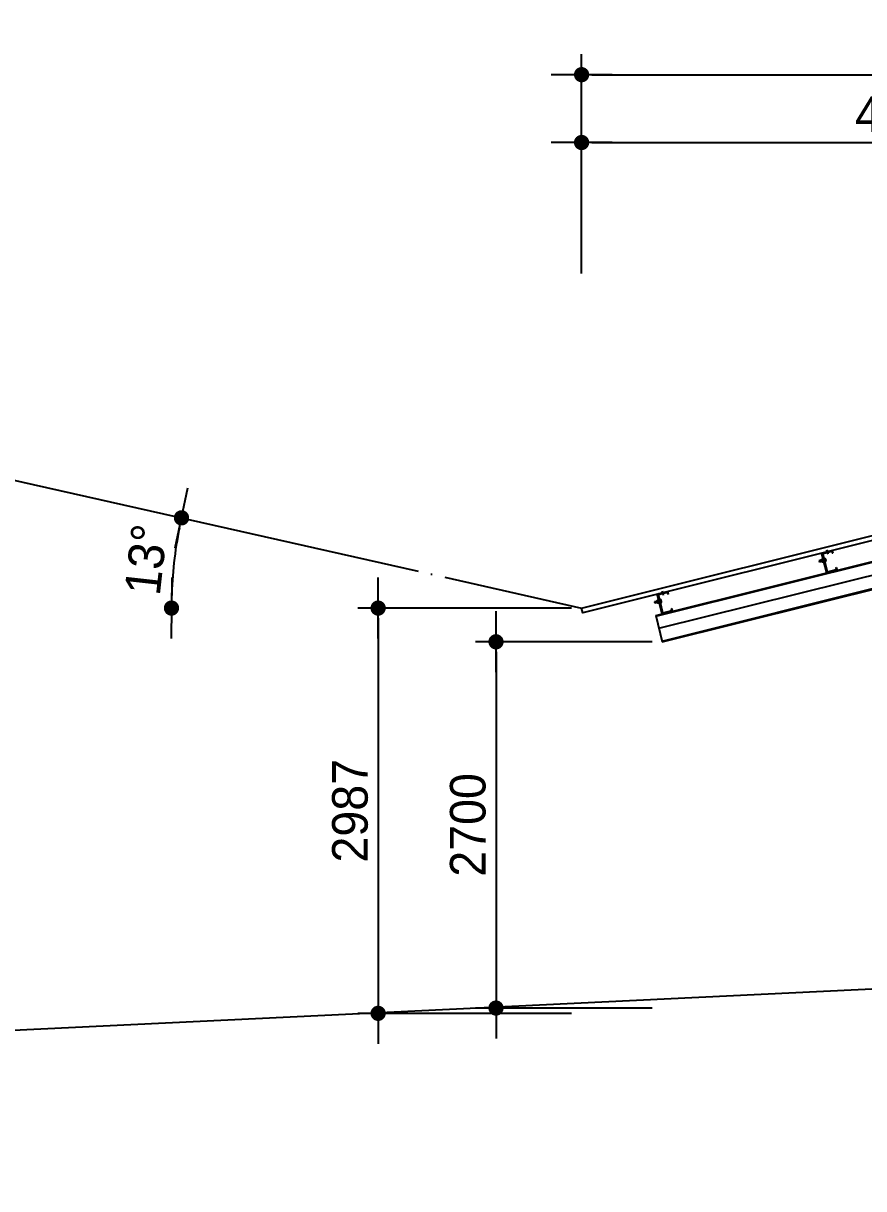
# Model space of a CAD drawing. Header units: millimetres. Extents: x 10297564 to 11610295, y -9287743 to -8409454.
# Drawn here: x 10856862 to 10863058, y -9272218 to -9263627 of the extents above; entities that cross this region are included whole.
import ezdxf

# ---------------------------------------------------------------- set-up
doc = ezdxf.new("R2010")
doc.units = ezdxf.units.MM
doc.header["$LTSCALE"] = 100
doc.linetypes.add('CEN', pattern=[62, 60, -1, 0, -1])
doc.linetypes.add('CEN1', pattern=[22, 15, -3, 1, -3])
for name, color, linetype in [('CEN', 1, 'CEN1'), ('dim', 7, 'Continuous'), ('H형강', 3, 'Continuous'), ('module', 5, 'Continuous'), ('태양광', 255, 'Continuous')]:
    doc.layers.add(name, color=color, linetype=linetype)
doc.styles.add('돋음', font='Dotum.ttf')
doc.dimstyles.new('NDIM-150', dxfattribs={"dimscale": 75, "dimtxt": 3.5, "dimasz": 1, "dimexe": 2, "dimexo": 1, "dimgap": 1, "dimtad": 1, "dimdec": 0, "dimzin": 0, "dimdsep": 46, "dimtxsty": '돋음', "dimblk": 'dotk', "dimcen": 2, "dimdle": 2, "dimclrd": 4, "dimclre": 4, "dimclrt": 7, "dimadec": 0, "dimazin": 0, "dimtfac": 1, "dimtdec": 0, "dimtix": 1, "dimtmove": 2, "dimatfit": 3, "dimldrblk": 'DIMDOT', "dimfxl": 1, "dimtolj": 1, "dimtzin": 0, "dimlwd": -1, "dimlwe": -1, "dimarcsym": 0})

# ---------------------------------------------------------------- blocks, each defined once
blk = doc.blocks.new('dotk')
blk.add_line((-3, 0), (3, 0))
at = {"const_width": 0.75}
blk.add_lwpolyline([(-0.375, 0, 1), (0.375, 0, 1)], format="xyb", close=True, dxfattribs=at)
blk = doc.blocks.new('*D536')
at = {"layer": 'defpoints', "color": 0, "linetype": 'ByBlock', "ltscale": 1.8, "transparency": 16777216}
for p in [(10853920.7, -9266346.3), (10857987.7, -9267492.4), (10857485.5, -9267937.9), (10860978.3, -9267937.9), (10860978.3, -9267937.9)]:
    blk.add_point(p, dxfattribs=at)
at = {"layer": 'dim', "color": 4, "ltscale": 1.8, "transparency": 16777216}
blk.add_arc((10860978.3, -9267937.9), 3023.7, 168.71251, 178.57879, dxfattribs=at)
at = {"layer": 'dim', "color": 4, "linetype": 'ByBlock', "ltscale": 1.8, "transparency": 16777216, "xscale": 75, "yscale": 75, "zscale": 75}
for p, rotation in [((10858028.7, -9267272.7), 78.001903665276), ((10857954.7, -9267937.9), 269.2893967607851)]:
    blk.add_blockref('dotk', p, dxfattribs=dict(at, rotation=rotation))
at = {"layer": 'dim', "color": 7, "linetype": 'ByBlock', "ltscale": 1.8, "transparency": 16777216, "insert": (10857768.1, -9267580.4), "char_height": 262.5, "attachment_point": 5, "rotation": 83.64565, "style": '돋음'}
blk.add_mtext('\\A1;13°', dxfattribs=at)
blk = doc.blocks.new('DIMDOT')
blk.add_line((-1.5, 0), (1.5, 0))
blk.add_circle((0, 0), 0.75)
blk = doc.blocks.new('M12-50L-1')
at = {"layer": 'CEN', "color": 1, "extrusion": (3.14065e-05, -8.8997e-05, 1)}
blk.add_line((10603646.8, -9122705.5, 0), (10603588.9, -9122726.6, 0), dxfattribs=at)
at = {"layer": '태양광', "extrusion": (3.14065e-05, -8.8997e-05, 1)}
for p, q in [((10603613.6, -9122712, 0), (10603593.2, -9122719.4, 0)), ((10603593.2, -9122719.4, 0), (10603593.6, -9122718.5, 0)), ((10603613.4, -9122711.3, 0), (10603593.6, -9122718.5, 0)), ((10603593.6, -9122718.5, 0), (10603597.7, -9122729.8, 0)), ((10603630.5, -9122705.1, 0), (10603621.8, -9122708.2, 0)), ((10603626.3, -9122707.4, 0), (10603622.1, -9122708.9, 0)), ((10603629.9, -9122717.3, 0), (10603625.7, -9122718.9, 0)), ((10603634.6, -9122716.4, 0), (10603625.9, -9122719.5, 0)), ((10603626.7, -9122706.5, 0), (10603626.3, -9122707.4, 0)), ((10603626.3, -9122707.4, 0), (10603629.9, -9122717.3, 0)), ((10603629.9, -9122717.3, 0), (10603630.8, -9122717.7, 0)), ((10603593.2, -9122719.4, 0), (10603596.8, -9122729.4, 0)), ((10603617.2, -9122721.9, 0), (10603596.8, -9122729.4, 0)), ((10603596.8, -9122729.4, 0), (10603597.7, -9122729.8, 0)), ((10603617.5, -9122722.6, 0), (10603597.7, -9122729.8, 0))]:
    blk.add_line(p, q, dxfattribs=at)
at = {"layer": '태양광', "extrusion": (3.14065e-05, -8.8997e-05, 1), "elevation": 1132.1}
for points in [[(10603612.2, -9122708, -0.414214), (10603612.5, -9122707.3), (10603619.1, -9122704.9, -0.414214), (10603619.7, -9122705.2)], [(10603626.2, -9122723.1, -0.414214), (10603625.9, -9122723.7), (10603619.3, -9122726.1, -0.414214), (10603618.7, -9122725.8), (10603612.2, -9122708)], [(10603621.1, -9122709, -0.414214), (10603620.8, -9122709.6), (10603614.2, -9122712, -0.414214), (10603613.5, -9122711.7)], [(10603613.9, -9122712.7, -0.414214), (10603614.2, -9122712)], [(10603624.5, -9122718.4, -0.414214), (10603624.2, -9122719), (10603617.6, -9122721.4, -0.414214), (10603617, -9122721.1)], [(10603620.8, -9122709.6, -0.414214), (10603621.4, -9122709.9)], [(10603637.7, -9122698.7, 0.414214), (10603637.1, -9122698.4), (10603630.5, -9122700.8, 0.414214), (10603630.2, -9122701.4)], [(10603631.6, -9122705.2, 0.414214), (10603632.2, -9122705.5), (10603638.8, -9122703.1, 0.414214), (10603639.1, -9122702.4)], [(10603632.2, -9122705.5, 0.414214), (10603631.9, -9122706.1)], [(10603635, -9122714.6, 0.414214), (10603635.6, -9122714.9), (10603642.2, -9122712.5, 0.414214), (10603642.5, -9122711.8)], [(10603635.6, -9122714.9, 0.414214), (10603635.3, -9122715.5)], [(10603636.7, -9122719.3, 0.414214), (10603637.4, -9122719.6), (10603643.9, -9122717.2, 0.414214), (10603644.2, -9122716.5), (10603637.7, -9122698.7)], [(10603639.4, -9122703.4, 0.414214), (10603638.8, -9122703.1)], [(10603642.9, -9122712.8, 0.414214), (10603642.2, -9122712.5)], [(10603617.3, -9122722.1, -0.414214), (10603617.6, -9122721.4)], [(10603624.2, -9122719, -0.414214), (10603624.8, -9122719.3)]]:
    blk.add_lwpolyline(points, format="xyb", dxfattribs=at)
for points in [[(10603618.8, -9122699.7), (10603629, -9122727.9), (10603628.1, -9122728.3), (10603617.8, -9122700.1)], [(10603627.4, -9122696.6), (10603637.7, -9122724.8), (10603638.6, -9122724.4), (10603628.3, -9122696.2)]]:
    blk.add_lwpolyline(points, close=True, dxfattribs=at)
blk = doc.blocks.new('C-150X50X20X3.2T')
at = {"layer": '태양광', "color": 6, "extrusion": (3.24347e-05, -8.86228e-05, 1)}
for p, q in [((11610742, -9049860.1, -12.4), (11610694.1, -9049728.6, 0)), ((11610697.1, -9049722.2, -12.4), (11610758.1, -9049700, 0)), ((11610745.8, -9049858.8, -12.4), (11610697.9, -9049727.2, 0)), ((11610698.5, -9049725.9, -12.4), (11610759.6, -9049703.7, -12.4)), ((11610760.8, -9049704.3, 0), (11610766, -9049718.4, 0)), ((11610764.6, -9049702.9, 0), (11610769.7, -9049717, 0)), ((11610769.7, -9049717, 0), (11610766, -9049718.4, 0)), ((11610808.1, -9049837.1, -24.9), (11610747, -9049859.4, -24.9)), ((11610809.5, -9049840.9, -24.9), (11610748.4, -9049863.1, -24.9))]:
    blk.add_line(p, q, dxfattribs=at)
at = {"layer": '태양광', "color": 6}
for p, q in [((11610803.6, -9049821.8, -12.4), (11610807.3, -9049820.4, -12.4)), ((11610803.6, -9049821.8, -12.4), (11610808.7, -9049835.9, -12.4)), ((11610807.3, -9049820.4, -12.4), (11610812.5, -9049834.5, -12.4))]:
    blk.add_line(p, q, dxfattribs=at)
at = {"layer": '태양광', "color": 6, "extrusion": (3.24347e-05, -8.86228e-05, 1)}
for centre, radius, start, end in [((11610698.8, -9049726.8, 1166.2), 5, 110, 200), ((11610698.8, -9049726.8, 1166.2), 1, 110, 200), ((11610759.9, -9049704.6, 1166.2), 5, 20, 110), ((11610759.9, -9049704.6, 1166.2), 1, 20, 110), ((11610746.7, -9049858.4, 1153.7), 5, 200, 290), ((11610746.7, -9049858.4, 1153.7), 1, 200, 290), ((11610807.8, -9049836.1, 1153.7), 1, 290, 20), ((11610807.8, -9049836.1, 1153.7), 5, 290, 20)]:
    blk.add_arc(centre, radius, start, end, dxfattribs=at)
blk = doc.blocks.new('*D1113')
at = {"layer": 'defpoints', "color": 0, "linetype": 'ByBlock', "ltscale": 1.8, "transparency": 16777216}
for p in [(10870570.7, -9264005.9), (10860978.3, -9265543.8, 11.1), (10870570.7, -9265546.3)]:
    blk.add_point(p, dxfattribs=at)
at = {"layer": 'dim', "color": 4, "ltscale": 1.8, "transparency": 16777216}
for p, q in [((10860978.3, -9265468.8), (10860978.3, -9263855.9)), ((10870570.7, -9265471.3), (10870570.7, -9263855.9)), ((10861053.3, -9264005.9), (10870495.7, -9264005.9))]:
    blk.add_line(p, q, dxfattribs=at)
at = {"layer": 'dim', "color": 4, "linetype": 'ByBlock', "ltscale": 1.8, "transparency": 16777216, "xscale": 75, "yscale": 75, "zscale": 75, "rotation": 180}
blk.add_blockref('dotk', (10860978.3, -9264005.9), dxfattribs=at)
at = {"layer": 'dim', "color": 4, "linetype": 'ByBlock', "ltscale": 1.8, "transparency": 16777216, "xscale": 75, "yscale": 75, "zscale": 75}
blk.add_blockref('dotk', (10870570.7, -9264005.9), dxfattribs=at)
at = {"layer": 'dim', "color": 7, "linetype": 'ByBlock', "ltscale": 1.8, "transparency": 16777216, "insert": (10865774.5, -9263799.5), "char_height": 262.5, "attachment_point": 5, "style": '돋음'}
blk.add_mtext('\\A1;9592', dxfattribs=at)
blk = doc.blocks.new('*D1114')
at = {"layer": 'defpoints', "color": 0, "linetype": 'ByBlock', "ltscale": 1.8, "transparency": 16777216}
for p in [(10865774.5, -9264505.9), (10865774.5, -9265005.9), (10860978.3, -9265546.3)]:
    blk.add_point(p, dxfattribs=at)
at = {"layer": 'dim', "color": 4, "ltscale": 1.8, "transparency": 16777216}
for p, q in [((10860978.3, -9265471.3), (10860978.3, -9264355.9)), ((10865774.5, -9264930.9), (10865774.5, -9264355.9)), ((10861053.3, -9264505.9), (10865699.5, -9264505.9))]:
    blk.add_line(p, q, dxfattribs=at)
at = {"layer": 'dim', "color": 4, "linetype": 'ByBlock', "ltscale": 1.8, "transparency": 16777216, "xscale": 75, "yscale": 75, "zscale": 75, "rotation": 180}
blk.add_blockref('dotk', (10860978.3, -9264505.9), dxfattribs=at)
at = {"layer": 'dim', "color": 4, "linetype": 'ByBlock', "ltscale": 1.8, "transparency": 16777216, "xscale": 75, "yscale": 75, "zscale": 75}
blk.add_blockref('dotk', (10865774.5, -9264505.9), dxfattribs=at)
at = {"layer": 'dim', "color": 7, "linetype": 'ByBlock', "ltscale": 1.8, "transparency": 16777216, "insert": (10863376.4, -9264299.5), "char_height": 262.5, "attachment_point": 5, "style": '돋음'}
blk.add_mtext('\\A1;4796', dxfattribs=at)
blk = doc.blocks.new('*D1116')
at = {"layer": 'defpoints', "color": 0, "linetype": 'ByBlock', "ltscale": 1.8, "transparency": 16777216}
for p in [(10860978.3, -9267937.9), (10859478.3, -9270925.2), (10860978, -9270925.2)]:
    blk.add_point(p, dxfattribs=at)
at = {"layer": 'dim', "color": 4, "ltscale": 1.8, "transparency": 16777216}
for p, q in [((10860903.3, -9267937.9), (10859328.3, -9267937.9)), ((10859478.3, -9268012.9), (10859478.3, -9270850.2)), ((10860903, -9270925.2), (10859328.3, -9270925.2))]:
    blk.add_line(p, q, dxfattribs=at)
at = {"layer": 'dim', "color": 4, "linetype": 'ByBlock', "ltscale": 1.8, "transparency": 16777216, "xscale": 75, "yscale": 75, "zscale": 75}
for p, rotation in [((10859478.3, -9267937.9), 90), ((10859478.3, -9270925.2), 270)]:
    blk.add_blockref('dotk', p, dxfattribs=dict(at, rotation=rotation))
at = {"layer": 'dim', "color": 7, "linetype": 'ByBlock', "ltscale": 1.8, "transparency": 16777216, "insert": (10859271.9, -9269431.6), "char_height": 262.5, "attachment_point": 5, "rotation": 90, "style": '돋음'}
blk.add_mtext('\\A1;2987', dxfattribs=at)
blk = doc.blocks.new('*D1118')
at = {"layer": 'defpoints', "color": 0, "linetype": 'ByBlock', "ltscale": 1.8, "transparency": 16777216}
for p in [(10870570.7, -9265546.3), (10868179.9, -9266142.4), (10872757.5, -9268564.5), (10860978.3, -9270299), (10870570.7, -9270299)]:
    blk.add_point(p, dxfattribs=at)
at = {"layer": 'dim', "color": 4, "ltscale": 1.8, "transparency": 16777216}
for p, q in [((10870643.5, -9265528.2), (10872340.4, -9265105)), ((10870645.7, -9270299), (10872978.2, -9270299))]:
    blk.add_line(p, q, dxfattribs=at)
blk.add_arc((10851508.6, -9270299), 21319.6, 0.2017, 13.79844, dxfattribs=at)
at = {"layer": 'dim', "color": 4, "linetype": 'ByBlock', "ltscale": 1.8, "transparency": 16777216, "xscale": 75, "yscale": 75, "zscale": 75}
for p, rotation in [((10872194.9, -9265141.3), 103.899219929037), ((10872828.2, -9270299), 270.1009154271375)]:
    blk.add_blockref('dotk', p, dxfattribs=dict(at, rotation=rotation))
at = {"layer": 'dim', "color": 7, "linetype": 'ByBlock', "ltscale": 1.8, "transparency": 16777216, "insert": (10872874, -9267675.7), "char_height": 262.5, "attachment_point": 5, "rotation": 277.00007, "style": '돋음'}
blk.add_mtext('\\A1;14°', dxfattribs=at)
blk = doc.blocks.new('*D1119')
at = {"layer": 'defpoints', "color": 0, "linetype": 'ByBlock', "ltscale": 1.8, "transparency": 16777216}
for p in [(10861573.5, -9268186.3, 19.5), (10860347.3, -9270886.4), (10861572.9, -9270886.4, -13.8)]:
    blk.add_point(p, dxfattribs=at)
at = {"layer": 'dim', "color": 4, "ltscale": 1.8, "transparency": 16777216}
for p, q in [((10861498.5, -9268186.3), (10860197.3, -9268186.3)), ((10860347.3, -9268261.3), (10860347.3, -9270811.4)), ((10861497.9, -9270886.4), (10860197.3, -9270886.4))]:
    blk.add_line(p, q, dxfattribs=at)
at = {"layer": 'dim', "color": 4, "linetype": 'ByBlock', "ltscale": 1.8, "transparency": 16777216, "xscale": 75, "yscale": 75, "zscale": 75}
for p, rotation in [((10860347.3, -9268186.3), 90), ((10860347.3, -9270886.4), 270)]:
    blk.add_blockref('dotk', p, dxfattribs=dict(at, rotation=rotation))
at = {"layer": 'dim', "color": 7, "linetype": 'ByBlock', "ltscale": 1.8, "transparency": 16777216, "insert": (10860140.8, -9269536.3), "char_height": 262.5, "attachment_point": 5, "rotation": 90, "style": '돋음'}
blk.add_mtext('\\A1;2700', dxfattribs=at)

msp = doc.modelspace()

# ---------------------------------------------------------------- linework, layer by layer
at = {"color": 8}
msp.add_lwpolyline([(10835449.4, -9272217.8), (10849124.5, -9271417.8), (10865774.5, -9270617.8), (10882624.5, -9269517.8), (10894721.8, -9268917.4)], dxfattribs=at)
at = {"layer": 'CEN', "linetype": 'CEN'}
for p, q in [((10861548.7, -9268086.9, 5.8), (10870147.1, -9265943.1, 5.8)), ((10853920.7, -9266346.3, -13.8), (10860978.3, -9267937.9, -13.8))]:
    msp.add_line(p, q, dxfattribs=at)
at = {"layer": 'CEN', "color": 1}
for p, q in [((10862785, -9267508.2, -13.8), (10862792.8, -9267539.5, -13.8)), ((10862785, -9267508.2, -13.8), (10862792.8, -9267539.5, -13.8)), ((10861572.2, -9267810.6, -13.8), (10861580, -9267841.9, -13.8))]:
    msp.add_line(p, q, dxfattribs=at)
at = {"layer": 'H형강'}
for p, q in [((10861525.1, -9267992.3, 5.8), (10870123.5, -9265848.5, 5.8)), ((10861526.5, -9267997.6, 5.8), (10870124.8, -9265853.8, 5.8)), ((10861572.2, -9268181, 5.8), (10870170.6, -9266037.2, 5.8)), ((10861573.5, -9268186.3, 5.8), (10870171.9, -9266042.5, 5.8)), ((10861525.1, -9267992.3, 5.8), (10861573.5, -9268186.3, 5.8))]:
    msp.add_line(p, q, dxfattribs=at)
at = {"layer": 'module', "color": 170, "elevation": -13.8}
msp.add_lwpolyline([(10863377.6, -9267375.8), (10860986.8, -9267971.9), (10860978.3, -9267937.9), (10863369.2, -9267341.8)], close=True, dxfattribs=at)
at = {"layer": '태양광'}
for p, q in [((10862785.7, -9267523.4, -13.8), (10862786.5, -9267526.5, -13.8)), ((10862786.2, -9267525.3, -13.8), (10862786.6, -9267525.6, -13.8)), ((10862786.6, -9267525.6, -13.8), (10862791.8, -9267524.3, -13.8)), ((10862786.6, -9267525.6, -13.8), (10862786.9, -9267526.4, -13.8)), ((10862787.6, -9267530.8, -13.8), (10862788.3, -9267533.8, -13.8)), ((10862787.9, -9267530.8, -13.8), (10862788.8, -9267534.1, -13.8)), ((10862788.3, -9267533.8, -13.8), (10862794.2, -9267532.4, -13.8)), ((10862788.8, -9267534.1, -13.8), (10862788.3, -9267533.8, -13.8)), ((10862788.8, -9267534.1, -13.8), (10862793.9, -9267532.8, -13.8)), ((10862791.6, -9267521.9, -13.8), (10862792.3, -9267525, -13.8)), ((10862791.8, -9267524.3, -13.8), (10862792, -9267523.9, -13.8)), ((10862791.8, -9267524.3, -13.8), (10862792, -9267525.1, -13.8)), ((10862793.1, -9267529.5, -13.8), (10862793.9, -9267532.8, -13.8)), ((10862793.4, -9267529.4, -13.8), (10862794.2, -9267532.4, -13.8)), ((10862793.9, -9267532.8, -13.8), (10862794.2, -9267532.4, -13.8)), ((10861572.9, -9267825.8, -13.8), (10861573.6, -9267828.9, -13.8)), ((10861573.4, -9267827.7, -13.8), (10861573.8, -9267828, -13.8)), ((10861573.8, -9267828, -13.8), (10861578.9, -9267826.7, -13.8)), ((10861573.8, -9267828, -13.8), (10861574, -9267828.8, -13.8)), ((10861574.7, -9267833.2, -13.8), (10861575.5, -9267836.2, -13.8)), ((10861575.1, -9267833.2, -13.8), (10861575.9, -9267836.5, -13.8)), ((10861575.5, -9267836.2, -13.8), (10861581.3, -9267834.8, -13.8)), ((10861575.9, -9267836.5, -13.8), (10861575.5, -9267836.2, -13.8)), ((10861575.9, -9267836.5, -13.8), (10861581, -9267835.2, -13.8)), ((10861578.7, -9267824.3, -13.8), (10861579.5, -9267827.4, -13.8)), ((10861578.9, -9267826.7, -13.8), (10861579.2, -9267826.3, -13.8)), ((10861578.9, -9267826.7, -13.8), (10861579.1, -9267827.5, -13.8)), ((10861580.2, -9267831.9, -13.8), (10861581, -9267835.2, -13.8)), ((10861580.6, -9267831.8, -13.8), (10861581.3, -9267834.8, -13.8)), ((10861581, -9267835.2, -13.8), (10861581.3, -9267834.8, -13.8))]:
    msp.add_line(p, q, dxfattribs=at)
at = {"layer": '태양광', "color": 3, "elevation": -18.6}
for points in [[(10862747.8, -9267538.5), (10862782.7, -9267678.7), (10862788.6, -9267677.3), (10862753.6, -9267537), (10862747.8, -9267538.5)], [(10861534.9, -9267840.9), (10861569.9, -9267981.1), (10861575.7, -9267979.7), (10861540.7, -9267839.4), (10861534.9, -9267840.9)]]:
    msp.add_lwpolyline(points, dxfattribs=at)
at = {"layer": '태양광', "elevation": -13.8}
for points in [[(10862781.4, -9267524.5), (10862795.9, -9267520.8), (10862795.8, -9267520.3), (10862781.3, -9267524), (10862781.4, -9267524.5)], [(10862782.2, -9267527.6), (10862796.7, -9267523.9), (10862796.8, -9267524.4), (10862782.3, -9267528.1), (10862782.2, -9267527.6)], [(10862792.2, -9267517.1), (10862783, -9267519.4), (10862782.9, -9267519.4), (10862782.9, -9267519.5), (10862782.9, -9267519.5), (10862782.8, -9267519.5), (10862782.8, -9267519.5), (10862782.8, -9267519.5), (10862782.8, -9267519.6), (10862782.8, -9267519.6), (10862782.8, -9267519.6), (10862782.8, -9267519.6), (10862782.8, -9267519.7), (10862782.8, -9267519.7), (10862782.8, -9267519.7), (10862783.6, -9267523.1), (10862783.6, -9267523.2), (10862783.6, -9267523.2), (10862783.7, -9267523.2), (10862783.7, -9267523.2), (10862783.7, -9267523.3), (10862783.7, -9267523.3), (10862783.8, -9267523.3), (10862783.8, -9267523.3), (10862783.8, -9267523.3), (10862783.9, -9267523.3), (10862783.9, -9267523.3), (10862783.9, -9267523.3)], [(10862795.1, -9267529), (10862785.9, -9267531.3), (10862785.9, -9267531.3), (10862785.8, -9267531.3), (10862785.8, -9267531.3), (10862785.8, -9267531.3), (10862785.8, -9267531.3), (10862785.7, -9267531.2), (10862785.7, -9267531.2), (10862785.7, -9267531.2), (10862785.7, -9267531.2), (10862785.6, -9267531.2), (10862785.6, -9267531.1), (10862785.6, -9267531.1), (10862785.6, -9267531.1), (10862784.8, -9267527.7), (10862784.8, -9267527.7), (10862784.7, -9267527.6), (10862784.8, -9267527.6), (10862784.8, -9267527.6), (10862784.8, -9267527.5), (10862784.8, -9267527.5), (10862784.8, -9267527.5), (10862784.8, -9267527.4), (10862784.9, -9267527.4), (10862784.9, -9267527.4), (10862784.9, -9267527.4), (10862784.9, -9267527.4)], [(10862785.9, -9267522.8), (10862785.9, -9267522.8), (10862785.9, -9267522.8), (10862785.9, -9267522.8), (10862786, -9267522.8), (10862786, -9267522.7), (10862786, -9267522.7), (10862786, -9267522.7), (10862786, -9267522.7), (10862786, -9267522.6), (10862786.1, -9267522.6), (10862786.1, -9267522.6), (10862786.1, -9267522.6), (10862786, -9267522.5), (10862785.2, -9267519.1), (10862785.2, -9267519.1), (10862785.2, -9267519.1), (10862785.2, -9267519), (10862785.1, -9267519), (10862785.1, -9267519), (10862785.1, -9267519), (10862785.1, -9267519), (10862785, -9267519), (10862785, -9267518.9), (10862785, -9267518.9), (10862785, -9267518.9), (10862784.9, -9267518.9), (10862784.9, -9267518.9)], [(10862785.4, -9267518.8), (10862785.4, -9267518.8), (10862785.3, -9267518.8), (10862785.3, -9267518.9), (10862785.3, -9267518.9), (10862785.3, -9267518.9), (10862785.2, -9267518.9), (10862785.2, -9267519), (10862785.2, -9267519), (10862785.2, -9267519), (10862785.2, -9267519), (10862785.2, -9267519.1), (10862785.2, -9267519.1), (10862785.2, -9267519.1)], [(10862786, -9267522.5), (10862786.1, -9267522.6), (10862786.1, -9267522.6), (10862786.1, -9267522.6), (10862786.1, -9267522.6), (10862786.1, -9267522.7), (10862786.1, -9267522.7), (10862786.2, -9267522.7), (10862786.2, -9267522.7), (10862786.2, -9267522.7), (10862786.3, -9267522.7), (10862786.3, -9267522.7), (10862786.3, -9267522.7), (10862786.3, -9267522.7)], [(10862786.9, -9267526.9), (10862786.9, -9267526.9), (10862786.9, -9267526.9), (10862787, -9267526.9), (10862787, -9267526.9), (10862787, -9267526.9), (10862787.1, -9267526.9), (10862787.1, -9267526.9), (10862787.1, -9267527), (10862787.1, -9267527), (10862787.1, -9267527), (10862787.2, -9267527), (10862787.2, -9267527.1), (10862787.2, -9267527.1), (10862788, -9267530.5), (10862788, -9267530.5), (10862788, -9267530.5), (10862788, -9267530.6), (10862788, -9267530.6), (10862788, -9267530.6), (10862788, -9267530.7), (10862788, -9267530.7), (10862788, -9267530.7), (10862788, -9267530.7), (10862787.9, -9267530.7), (10862787.9, -9267530.8), (10862787.9, -9267530.8), (10862787.8, -9267530.8)], [(10862787.2, -9267527.1), (10862787.2, -9267527.1), (10862787.2, -9267527), (10862787.2, -9267527), (10862787.2, -9267527), (10862787.2, -9267526.9), (10862787.2, -9267526.9), (10862787.2, -9267526.9), (10862787.2, -9267526.9), (10862787.3, -9267526.8), (10862787.3, -9267526.8), (10862787.3, -9267526.8), (10862787.3, -9267526.8), (10862787.4, -9267526.8)], [(10862788.3, -9267530.7), (10862788.3, -9267530.7), (10862788.3, -9267530.7), (10862788.2, -9267530.7), (10862788.2, -9267530.7), (10862788.2, -9267530.7), (10862788.2, -9267530.6), (10862788.1, -9267530.6), (10862788.1, -9267530.6), (10862788.1, -9267530.6), (10862788.1, -9267530.6), (10862788.1, -9267530.5), (10862788, -9267530.5), (10862788, -9267530.5)], [(10862790.7, -9267521.6), (10862790.7, -9267521.6), (10862790.8, -9267521.6), (10862790.8, -9267521.6), (10862790.8, -9267521.6), (10862790.8, -9267521.5), (10862790.9, -9267521.5), (10862790.9, -9267521.5), (10862790.9, -9267521.5), (10862790.9, -9267521.4), (10862790.9, -9267521.4), (10862790.9, -9267521.4), (10862790.9, -9267521.3), (10862790.9, -9267521.3), (10862790.1, -9267517.9), (10862790, -9267517.9), (10862790, -9267517.9), (10862790, -9267517.8), (10862790, -9267517.8), (10862790, -9267517.8), (10862789.9, -9267517.8), (10862789.9, -9267517.8), (10862789.9, -9267517.7), (10862789.9, -9267517.7), (10862789.8, -9267517.7), (10862789.8, -9267517.7), (10862789.8, -9267517.7), (10862789.7, -9267517.7)], [(10862790.2, -9267517.6), (10862790.2, -9267517.6), (10862790.2, -9267517.6), (10862790.2, -9267517.7), (10862790.1, -9267517.7), (10862790.1, -9267517.7), (10862790.1, -9267517.7), (10862790.1, -9267517.7), (10862790.1, -9267517.8), (10862790.1, -9267517.8), (10862790, -9267517.8), (10862790, -9267517.9), (10862790, -9267517.9), (10862790.1, -9267517.9)], [(10862790.9, -9267521.3), (10862790.9, -9267521.3), (10862790.9, -9267521.4), (10862790.9, -9267521.4), (10862791, -9267521.4), (10862791, -9267521.4), (10862791, -9267521.5), (10862791, -9267521.5), (10862791.1, -9267521.5), (10862791.1, -9267521.5), (10862791.1, -9267521.5), (10862791.1, -9267521.5), (10862791.2, -9267521.5), (10862791.2, -9267521.5)], [(10862791.7, -9267525.7), (10862791.8, -9267525.7), (10862791.8, -9267525.7), (10862791.8, -9267525.7), (10862791.9, -9267525.7), (10862791.9, -9267525.7), (10862791.9, -9267525.7), (10862791.9, -9267525.7), (10862792, -9267525.7), (10862792, -9267525.8), (10862792, -9267525.8), (10862792, -9267525.8), (10862792, -9267525.8), (10862792, -9267525.9), (10862792.9, -9267529.3), (10862792.9, -9267529.3), (10862792.9, -9267529.3), (10862792.9, -9267529.4), (10862792.9, -9267529.4), (10862792.9, -9267529.4), (10862792.9, -9267529.4), (10862792.8, -9267529.5), (10862792.8, -9267529.5), (10862792.8, -9267529.5), (10862792.8, -9267529.5), (10862792.8, -9267529.6), (10862792.7, -9267529.6), (10862792.7, -9267529.6)], [(10862792, -9267525.9), (10862792, -9267525.8), (10862792, -9267525.8), (10862792, -9267525.8), (10862792, -9267525.8), (10862792, -9267525.7), (10862792.1, -9267525.7), (10862792.1, -9267525.7), (10862792.1, -9267525.6), (10862792.1, -9267525.6), (10862792.1, -9267525.6), (10862792.2, -9267525.6), (10862792.2, -9267525.6), (10862792.2, -9267525.6)], [(10862793.1, -9267521), (10862793.2, -9267521), (10862793.2, -9267521), (10862793.2, -9267521), (10862793.2, -9267521), (10862793.3, -9267520.9), (10862793.3, -9267520.9), (10862793.3, -9267520.9), (10862793.3, -9267520.9), (10862793.3, -9267520.8), (10862793.3, -9267520.8), (10862793.3, -9267520.8), (10862793.3, -9267520.7), (10862793.3, -9267520.7), (10862792.5, -9267517.3), (10862792.5, -9267517.3), (10862792.5, -9267517.3), (10862792.4, -9267517.2), (10862792.4, -9267517.2), (10862792.4, -9267517.2), (10862792.4, -9267517.2), (10862792.3, -9267517.2), (10862792.3, -9267517.1), (10862792.3, -9267517.1), (10862792.3, -9267517.1), (10862792.2, -9267517.1), (10862792.2, -9267517.1), (10862792.2, -9267517.1)], [(10862793.2, -9267529.5), (10862793.2, -9267529.5), (10862793.1, -9267529.5), (10862793.1, -9267529.5), (10862793.1, -9267529.5), (10862793, -9267529.4), (10862793, -9267529.4), (10862793, -9267529.4), (10862793, -9267529.4), (10862792.9, -9267529.4), (10862792.9, -9267529.4), (10862792.9, -9267529.3), (10862792.9, -9267529.3), (10862792.9, -9267529.3)], [(10862794.2, -9267525.1), (10862794.2, -9267525.1), (10862794.2, -9267525.1), (10862794.2, -9267525.1), (10862794.3, -9267525.1), (10862794.3, -9267525.1), (10862794.3, -9267525.1), (10862794.4, -9267525.1), (10862794.4, -9267525.1), (10862794.4, -9267525.2), (10862794.4, -9267525.2), (10862794.4, -9267525.2), (10862794.5, -9267525.2), (10862794.5, -9267525.3), (10862795.3, -9267528.7), (10862795.3, -9267528.7), (10862795.3, -9267528.7), (10862795.3, -9267528.8), (10862795.3, -9267528.8), (10862795.3, -9267528.8), (10862795.3, -9267528.8), (10862795.3, -9267528.9), (10862795.3, -9267528.9), (10862795.2, -9267528.9), (10862795.2, -9267528.9), (10862795.2, -9267528.9), (10862795.2, -9267529), (10862795.1, -9267529)], [(10861568.5, -9267826.9), (10861583.1, -9267823.2), (10861582.9, -9267822.7), (10861568.4, -9267826.4), (10861568.5, -9267826.9)], [(10861569.3, -9267830), (10861583.8, -9267826.3), (10861584, -9267826.8), (10861569.4, -9267830.5), (10861569.3, -9267830)], [(10861579.3, -9267819.5), (10861570.1, -9267821.8), (10861570.1, -9267821.8), (10861570, -9267821.9), (10861570, -9267821.9), (10861570, -9267821.9), (10861570, -9267821.9), (10861569.9, -9267821.9), (10861569.9, -9267822), (10861569.9, -9267822), (10861569.9, -9267822), (10861569.9, -9267822), (10861569.9, -9267822.1), (10861569.9, -9267822.1), (10861569.9, -9267822.1), (10861570.8, -9267825.5), (10861570.8, -9267825.6), (10861570.8, -9267825.6), (10861570.8, -9267825.6), (10861570.8, -9267825.6), (10861570.8, -9267825.7), (10861570.9, -9267825.7), (10861570.9, -9267825.7), (10861570.9, -9267825.7), (10861571, -9267825.7), (10861571, -9267825.7), (10861571, -9267825.7), (10861571.1, -9267825.7)], [(10861582.3, -9267831.4), (10861573, -9267833.7), (10861573, -9267833.7), (10861573, -9267833.7), (10861572.9, -9267833.7), (10861572.9, -9267833.7), (10861572.9, -9267833.7), (10861572.9, -9267833.6), (10861572.8, -9267833.6), (10861572.8, -9267833.6), (10861572.8, -9267833.6), (10861572.8, -9267833.6), (10861572.8, -9267833.5), (10861572.7, -9267833.5), (10861572.7, -9267833.5), (10861571.9, -9267830.1), (10861571.9, -9267830.1), (10861571.9, -9267830), (10861571.9, -9267830), (10861571.9, -9267830), (10861571.9, -9267829.9), (10861571.9, -9267829.9), (10861571.9, -9267829.9), (10861572, -9267829.9), (10861572, -9267829.8), (10861572, -9267829.8), (10861572, -9267829.8), (10861572.1, -9267829.8)], [(10861573, -9267825.2), (10861573, -9267825.2), (10861573.1, -9267825.2), (10861573.1, -9267825.2), (10861573.1, -9267825.2), (10861573.1, -9267825.2), (10861573.1, -9267825.1), (10861573.2, -9267825.1), (10861573.2, -9267825.1), (10861573.2, -9267825), (10861573.2, -9267825), (10861573.2, -9267825), (10861573.2, -9267825), (10861573.2, -9267824.9), (10861572.3, -9267821.5), (10861572.3, -9267821.5), (10861572.3, -9267821.5), (10861572.3, -9267821.4), (10861572.3, -9267821.4), (10861572.3, -9267821.4), (10861572.2, -9267821.4), (10861572.2, -9267821.4), (10861572.2, -9267821.4), (10861572.1, -9267821.3), (10861572.1, -9267821.3), (10861572.1, -9267821.3), (10861572.1, -9267821.3), (10861572, -9267821.3)], [(10861572.5, -9267821.2), (10861572.5, -9267821.2), (10861572.5, -9267821.2), (10861572.4, -9267821.3), (10861572.4, -9267821.3), (10861572.4, -9267821.3), (10861572.4, -9267821.3), (10861572.4, -9267821.4), (10861572.3, -9267821.4), (10861572.3, -9267821.4), (10861572.3, -9267821.4), (10861572.3, -9267821.5), (10861572.3, -9267821.5), (10861572.3, -9267821.5)], [(10861573.2, -9267824.9), (10861573.2, -9267825), (10861573.2, -9267825), (10861573.2, -9267825), (10861573.2, -9267825), (10861573.3, -9267825.1), (10861573.3, -9267825.1), (10861573.3, -9267825.1), (10861573.3, -9267825.1), (10861573.4, -9267825.1), (10861573.4, -9267825.1), (10861573.4, -9267825.1), (10861573.4, -9267825.1), (10861573.5, -9267825.1)], [(10861574, -9267829.3), (10861574, -9267829.3), (10861574.1, -9267829.3), (10861574.1, -9267829.3), (10861574.1, -9267829.3), (10861574.2, -9267829.3), (10861574.2, -9267829.3), (10861574.2, -9267829.3), (10861574.2, -9267829.4), (10861574.3, -9267829.4), (10861574.3, -9267829.4), (10861574.3, -9267829.4), (10861574.3, -9267829.5), (10861574.3, -9267829.5), (10861575.2, -9267832.9), (10861575.2, -9267832.9), (10861575.2, -9267832.9), (10861575.2, -9267833), (10861575.2, -9267833), (10861575.2, -9267833), (10861575.1, -9267833.1), (10861575.1, -9267833.1), (10861575.1, -9267833.1), (10861575.1, -9267833.1), (10861575.1, -9267833.1), (10861575, -9267833.2), (10861575, -9267833.2), (10861575, -9267833.2)], [(10861574.3, -9267829.5), (10861574.3, -9267829.5), (10861574.3, -9267829.4), (10861574.3, -9267829.4), (10861574.3, -9267829.4), (10861574.3, -9267829.3), (10861574.3, -9267829.3), (10861574.3, -9267829.3), (10861574.4, -9267829.3), (10861574.4, -9267829.2), (10861574.4, -9267829.2), (10861574.4, -9267829.2), (10861574.5, -9267829.2), (10861574.5, -9267829.2)], [(10861575.5, -9267833.1), (10861575.4, -9267833.1), (10861575.4, -9267833.1), (10861575.4, -9267833.1), (10861575.3, -9267833.1), (10861575.3, -9267833.1), (10861575.3, -9267833), (10861575.3, -9267833), (10861575.2, -9267833), (10861575.2, -9267833), (10861575.2, -9267833), (10861575.2, -9267832.9), (10861575.2, -9267832.9), (10861575.2, -9267832.9)], [(10861577.8, -9267824), (10861577.9, -9267824), (10861577.9, -9267824), (10861577.9, -9267824), (10861578, -9267824), (10861578, -9267823.9), (10861578, -9267823.9), (10861578, -9267823.9), (10861578, -9267823.9), (10861578, -9267823.8), (10861578, -9267823.8), (10861578, -9267823.8), (10861578, -9267823.7), (10861578, -9267823.7), (10861577.2, -9267820.3), (10861577.2, -9267820.3), (10861577.2, -9267820.3), (10861577.1, -9267820.2), (10861577.1, -9267820.2), (10861577.1, -9267820.2), (10861577.1, -9267820.2), (10861577.1, -9267820.2), (10861577, -9267820.1), (10861577, -9267820.1), (10861577, -9267820.1), (10861576.9, -9267820.1), (10861576.9, -9267820.1), (10861576.9, -9267820.1)], [(10861577.4, -9267820), (10861577.3, -9267820), (10861577.3, -9267820), (10861577.3, -9267820.1), (10861577.3, -9267820.1), (10861577.2, -9267820.1), (10861577.2, -9267820.1), (10861577.2, -9267820.1), (10861577.2, -9267820.2), (10861577.2, -9267820.2), (10861577.2, -9267820.2), (10861577.2, -9267820.3), (10861577.2, -9267820.3), (10861577.2, -9267820.3)], [(10861578, -9267823.7), (10861578, -9267823.7), (10861578, -9267823.8), (10861578.1, -9267823.8), (10861578.1, -9267823.8), (10861578.1, -9267823.8), (10861578.1, -9267823.9), (10861578.2, -9267823.9), (10861578.2, -9267823.9), (10861578.2, -9267823.9), (10861578.2, -9267823.9), (10861578.3, -9267823.9), (10861578.3, -9267823.9), (10861578.3, -9267823.9)], [(10861578.9, -9267828.1), (10861578.9, -9267828.1), (10861578.9, -9267828.1), (10861579, -9267828.1), (10861579, -9267828.1), (10861579, -9267828.1), (10861579, -9267828.1), (10861579.1, -9267828.1), (10861579.1, -9267828.1), (10861579.1, -9267828.2), (10861579.1, -9267828.2), (10861579.1, -9267828.2), (10861579.2, -9267828.2), (10861579.2, -9267828.3), (10861580, -9267831.7), (10861580, -9267831.7), (10861580, -9267831.7), (10861580, -9267831.8), (10861580, -9267831.8), (10861580, -9267831.8), (10861580, -9267831.8), (10861580, -9267831.9), (10861580, -9267831.9), (10861579.9, -9267831.9), (10861579.9, -9267831.9), (10861579.9, -9267832), (10861579.9, -9267832), (10861579.8, -9267832)], [(10861579.2, -9267828.3), (10861579.2, -9267828.2), (10861579.2, -9267828.2), (10861579.2, -9267828.2), (10861579.2, -9267828.2), (10861579.2, -9267828.1), (10861579.2, -9267828.1), (10861579.2, -9267828.1), (10861579.2, -9267828.1), (10861579.2, -9267828), (10861579.3, -9267828), (10861579.3, -9267828), (10861579.3, -9267828), (10861579.3, -9267828)], [(10861580.3, -9267823.4), (10861580.3, -9267823.4), (10861580.3, -9267823.4), (10861580.4, -9267823.4), (10861580.4, -9267823.4), (10861580.4, -9267823.3), (10861580.4, -9267823.3), (10861580.4, -9267823.3), (10861580.4, -9267823.3), (10861580.5, -9267823.2), (10861580.5, -9267823.2), (10861580.5, -9267823.2), (10861580.5, -9267823.1), (10861580.5, -9267823.1), (10861579.6, -9267819.7), (10861579.6, -9267819.7), (10861579.6, -9267819.7), (10861579.6, -9267819.6), (10861579.6, -9267819.6), (10861579.5, -9267819.6), (10861579.5, -9267819.6), (10861579.5, -9267819.6), (10861579.5, -9267819.5), (10861579.4, -9267819.5), (10861579.4, -9267819.5), (10861579.4, -9267819.5), (10861579.3, -9267819.5), (10861579.3, -9267819.5)], [(10861580.3, -9267831.9), (10861580.3, -9267831.9), (10861580.3, -9267831.9), (10861580.2, -9267831.9), (10861580.2, -9267831.9), (10861580.2, -9267831.8), (10861580.1, -9267831.8), (10861580.1, -9267831.8), (10861580.1, -9267831.8), (10861580.1, -9267831.8), (10861580, -9267831.8), (10861580, -9267831.7), (10861580, -9267831.7), (10861580, -9267831.7)], [(10861581.3, -9267827.5), (10861581.3, -9267827.5), (10861581.3, -9267827.5), (10861581.4, -9267827.5), (10861581.4, -9267827.5), (10861581.4, -9267827.5), (10861581.5, -9267827.5), (10861581.5, -9267827.5), (10861581.5, -9267827.5), (10861581.5, -9267827.6), (10861581.6, -9267827.6), (10861581.6, -9267827.6), (10861581.6, -9267827.6), (10861581.6, -9267827.7), (10861582.4, -9267831.1), (10861582.4, -9267831.1), (10861582.4, -9267831.1), (10861582.4, -9267831.2), (10861582.4, -9267831.2), (10861582.4, -9267831.2), (10861582.4, -9267831.2), (10861582.4, -9267831.3), (10861582.4, -9267831.3), (10861582.4, -9267831.3), (10861582.3, -9267831.3), (10861582.3, -9267831.3), (10861582.3, -9267831.4), (10861582.3, -9267831.4)]]:
    msp.add_lwpolyline(points, dxfattribs=at)

# ---------------------------------------------------------------- block references
at = {"layer": 'CEN', "linetype": 'CEN', "rotation": 353.9999999847292}
for p in [(261618.2, 946264.7, -13.8), (260405.3, 945962.3, -13.8)]:
    msp.add_blockref('C-150X50X20X3.2T', p, dxfattribs=at)
at = {"layer": 'module', "linetype": 'CEN', "rotation": 353.9999999847292}
for p in [(1270807, 913532.2, -18.6), (1269594.1, 913229.8, -18.6)]:
    msp.add_blockref('M12-50L-1', p, dxfattribs=at)

# ---------------------------------------------------------------- dimensions: what is measured, and where the dimension line sits
at = {"layer": 'dim', "linetype": 'ByBlock', "ltscale": 1.8}
for base, p1, p2, picture, middle in [((10870570.7, -9264005.9, -13.8), (10860978.3, -9265543.8, -2.7), (10870570.7, -9265546.3, -13.8), '*D1113', (10865774.5, -9263799.5, -13.8)), ((10865774.5, -9264505.9, -13.8), (10860978.3, -9265546.3, -13.8), (10865774.5, -9265005.9, -13.8), '*D1114', (10863376.4, -9264299.5, -13.8))]:
    dim = msp.add_linear_dim(base=base, p1=p1, p2=p2, dimstyle='NDIM-150', dxfattribs=at)
    dim.commit()
    dim.dimension.update_dxf_attribs({"geometry": picture, "text_midpoint": middle})
for base, line1, line2, picture, middle in [((10872757.5, -9268564.5), ((10870570.7, -9270299, -13.8), (10860978.3, -9270299, -13.8)), ((10868179.9, -9266142.4, -13.8), (10870570.7, -9265546.3, -13.8)), '*D1118', (10872874, -9267675.7, -13.8)), ((10857987.7, -9267492.4), ((10860978.3, -9267937.9, -13.8), (10857485.5, -9267937.9, -13.8)), ((10853920.7, -9266346.3, -13.8), (10860978.3, -9267937.9, -13.8)), '*D536', (10857768.1, -9267580.4, -13.8))]:
    dim = msp.add_angular_dim_2l(base=base, line1=line1, line2=line2, dimstyle='NDIM-150', dxfattribs=at)
    dim.commit()
    dim.dimension.update_dxf_attribs({"geometry": picture, "text_midpoint": middle})
for base, p1, p2, picture, middle in [((10859478.3, -9270925.2, -13.8), (10860978.3, -9267937.9, -13.8), (10860978, -9270925.2, -13.8), '*D1116', (10859271.9, -9269431.6, -13.8)), ((10860347.3, -9270886.4, -13.8), (10861573.5, -9268186.3, 5.8), (10861572.9, -9270886.4, -27.5), '*D1119', (10860140.8, -9269536.3, -13.8))]:
    dim = msp.add_linear_dim(base=base, p1=p1, p2=p2, angle=90, dimstyle='NDIM-150', dxfattribs=at)
    dim.commit()
    dim.dimension.update_dxf_attribs({"geometry": picture, "text_midpoint": middle})

doc.saveas('drawing.dxf')
